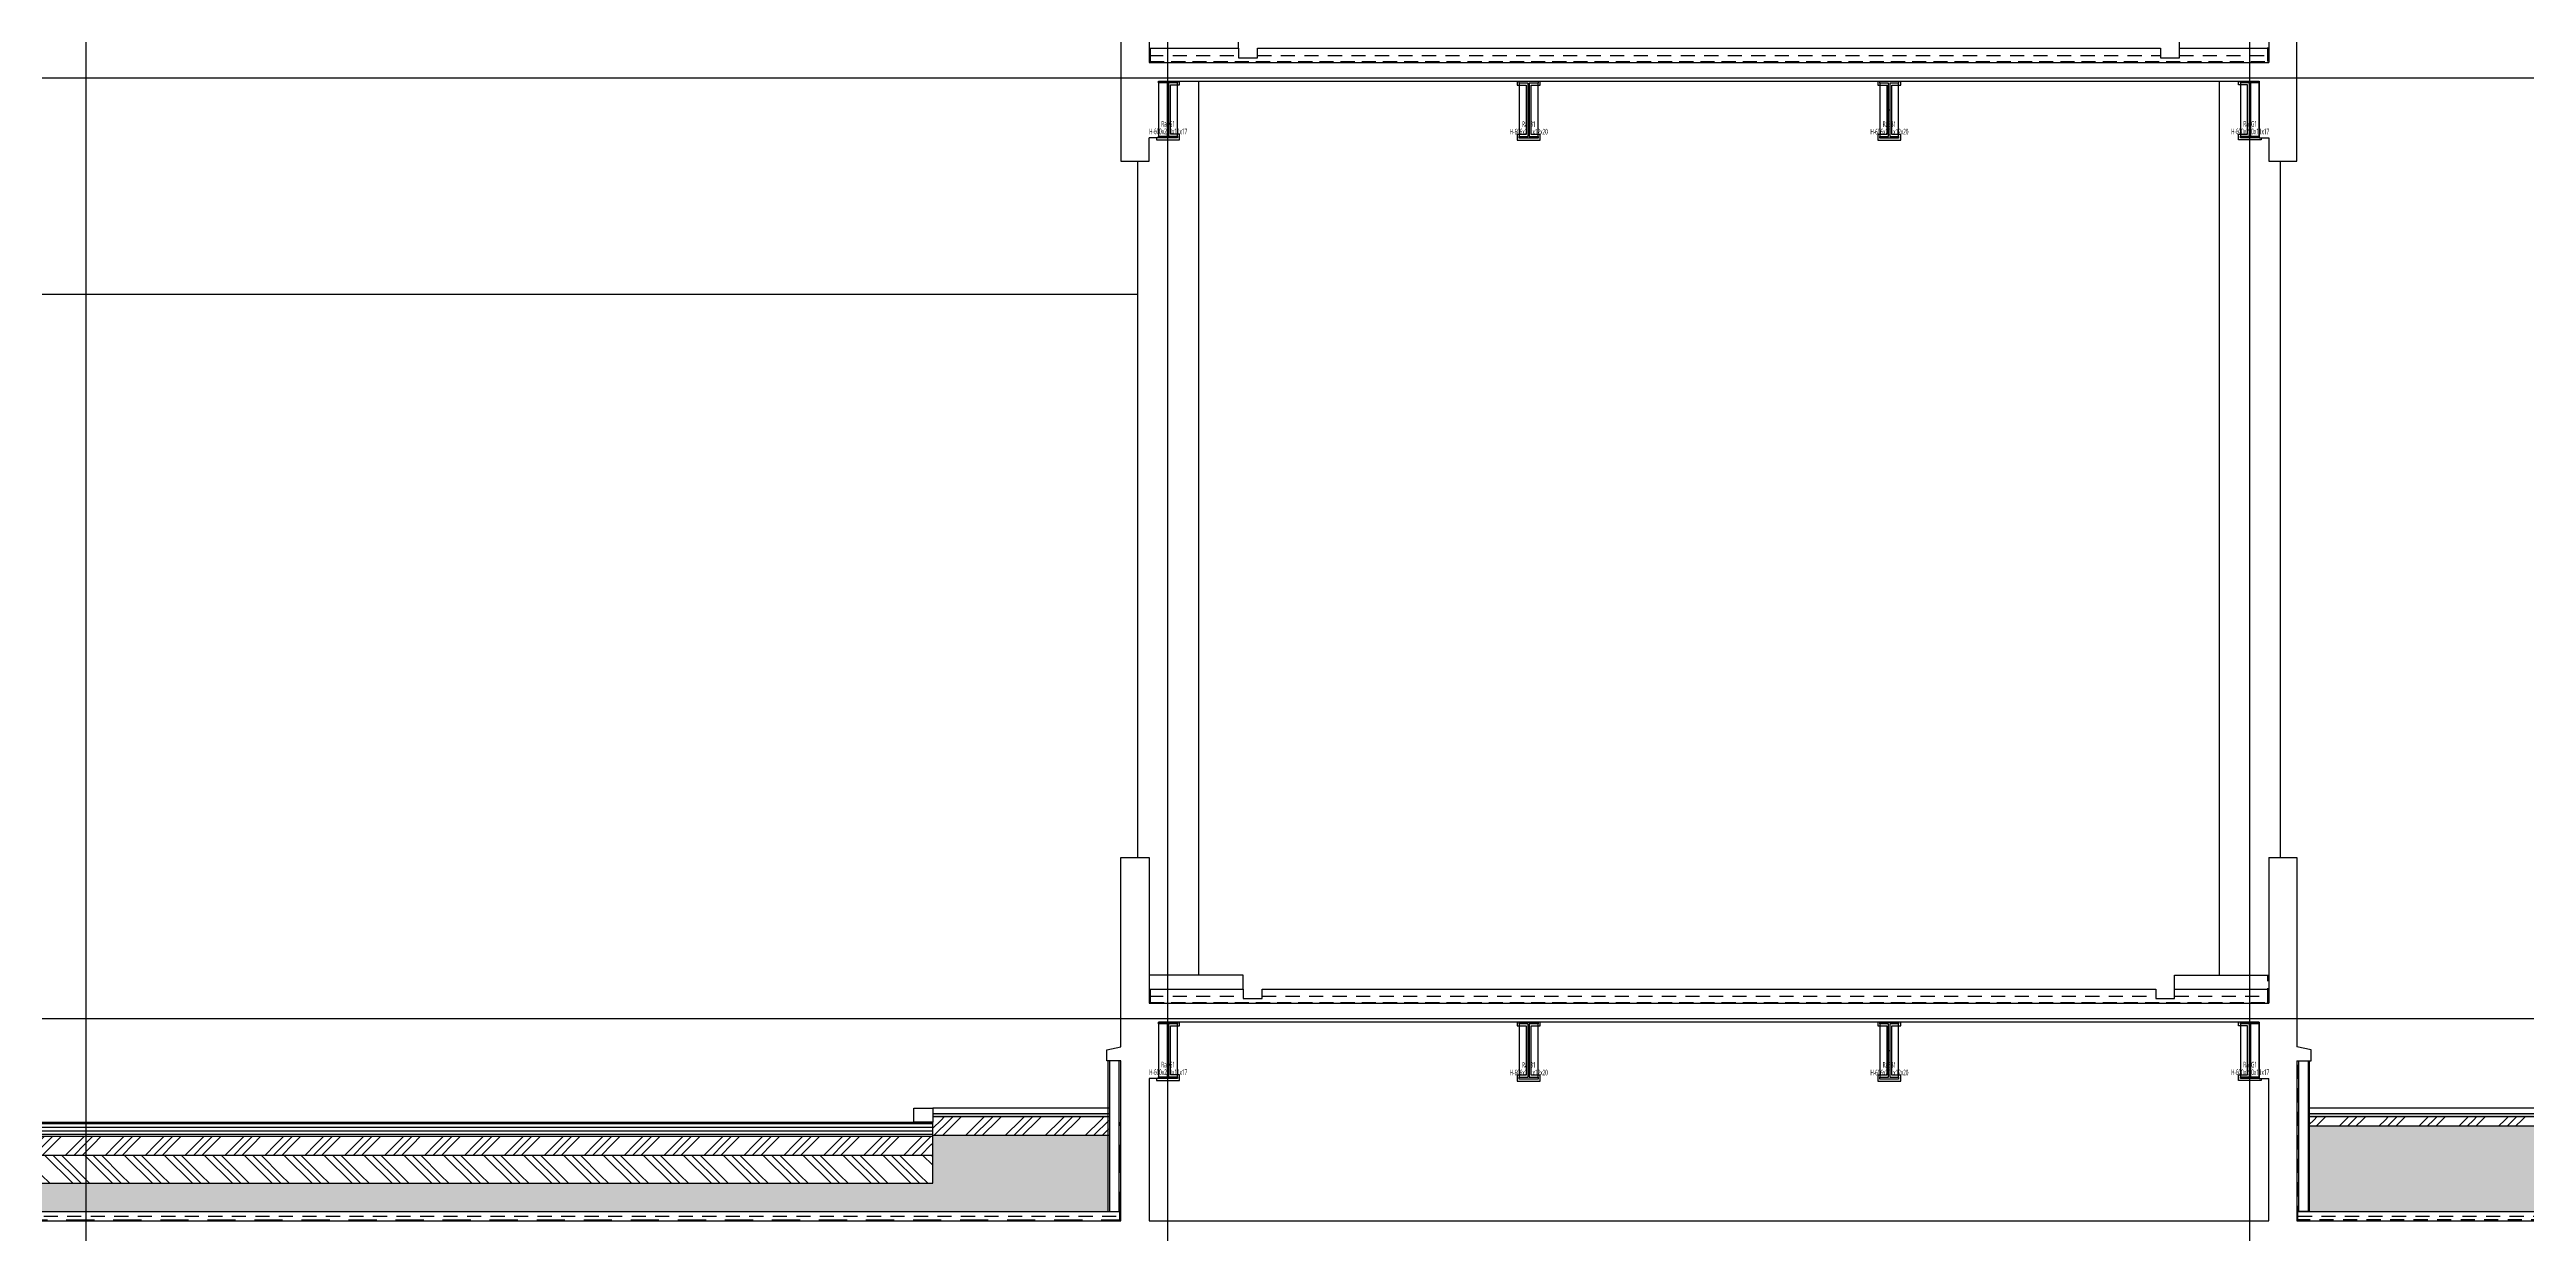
# Model space of a CAD drawing. Header units: millimetres. Extents: x 35054840 to 35483341, y -1288013 to -991013.
# Drawn here: x 35179638 to 35205965, y -1095042 to -1082459 of the extents above; entities that cross this region are included whole.
import ezdxf
from ezdxf.enums import TextEntityAlignment as Align

# ---------------------------------------------------------------- set-up
doc = ezdxf.new("R2010")
doc.units = ezdxf.units.MM
doc.header["$LTSCALE"] = 1000
doc.header["$MEASUREMENT"] = 0
doc.linetypes.add('DASHED', pattern=[0.75, 0.5, -0.25])
doc.linetypes.add('HID', pattern=[2.5, 1.5, -1])
doc.layers.get('0').update_dxf_attribs({"linetype": 'CONTINUOUS'})
doc.layers.get('Defpoints').update_dxf_attribs({"color": 161, "linetype": 'CONTINUOUS'})
for name, color, linetype in [('02-COL', 2, 'CONTINUOUS'), ('251', 251, 'CONTINUOUS'), ('cen', 1, 'CONTINUOUS'), ('con', 2, 'CONTINUOUS'), ('ELE-8', 8, 'CONTINUOUS'), ('ELE5', 254, 'CONTINUOUS'), ('ELE9', 9, 'CONTINUOUS'), ('FIN', 9, 'CONTINUOUS'), ('FIN(내화피복)', 8, 'CONTINUOUS'), ('FIN(아스콘)', 3, 'CONTINUOUS'), ('HAT-252', 252, 'CONTINUOUS'), ('LAND-2', 4, 'CONTINUOUS'), ('STEEL', 5, 'CONTINUOUS'), ('stl', 3, 'CONTINUOUS'), ('WALL', 3, 'CONTINUOUS'), ('wire-meshes', 1, 'CONTINUOUS')]:
    doc.layers.add(name, color=color, linetype=linetype)
doc.styles.add('TE', font='malgun_0.ttf')

# ---------------------------------------------------------------- blocks, each defined once
blk = doc.blocks.new('sdfdfgdfgdfg')
at = {"layer": 'cen', "ltscale": 0.1}
for p, q in [((34537939, -193275), (34537939, -106382)), ((34549439, -193275), (34549439, -106382)), ((34560939, -193275), (34560939, -106382))]:
    blk.add_line(p, q, dxfattribs=at)
at = {"layer": 'cen', "ltscale": 5}
for p, q in [((34490299, -156175), (34770828, -156175)), ((34490299, -166175), (34770828, -166175))]:
    blk.add_line(p, q, dxfattribs=at)
blk = doc.blocks.new('SKLDJGKFGHGHJJH')
at = {"layer": '02-COL', "ltscale": 0.1}
for points in [[(35611426, -1082796), (35611426, -1083396), (35611326, -1083396)], [(35623126, -1082796), (35623126, -1083396), (35623226, -1083396)], [(35611026, -1083646), (35611326, -1083646), (35611326, -1083396)], [(35623226, -1083396), (35623226, -1083646), (35623526, -1083646)]]:
    blk.add_lwpolyline(points, dxfattribs=at)
at = {"layer": 'con', "ltscale": 0.1}
for p, q in [((35611026, -1081046), (35611326, -1081046)), ((35611326, -1082596), (35623226, -1082596))]:
    blk.add_line(p, q, dxfattribs=at)
for points in [[(35611026, -1081046), (35611026, -1083646)], [(35611326, -1081046), (35611326, -1082596)], [(35623226, -1081046), (35623226, -1082596)], [(35623226, -1081046), (35623526, -1081046)], [(35623526, -1083646), (35623526, -1081046)], [(35611426, -1082796), (35623126, -1082796)]]:
    blk.add_lwpolyline(points, dxfattribs=at)
at = {"layer": 'ELE9', "linetype": 'DASHED', "ltscale": 0.3}
blk.add_lwpolyline([(35611336, -1082446), (35611336, -1082586), (35623216, -1082586), (35623216, -1082296)], dxfattribs=at)
at = {"layer": 'FIN'}
for p, q in [((35611326, -1082446), (35612276, -1082446)), ((35612476, -1082446), (35622076, -1082446)), ((35622276, -1082446), (35623226, -1082446))]:
    blk.add_line(p, q, dxfattribs=at)
for points in [[(35612276, -1082446), (35612276, -1082546), (35612476, -1082546), (35612476, -1082446)], [(35622076, -1082446), (35622076, -1082546), (35622276, -1082546), (35622276, -1082446)]]:
    blk.add_lwpolyline(points, dxfattribs=at)
at = {"layer": 'FIN(아스콘)'}
for p, q in [((35612276, -1082296), (35611326, -1082296)), ((35612276, -1082446), (35612276, -1082296)), ((35622276, -1082446), (35622276, -1082296)), ((35622276, -1082296), (35623226, -1082296))]:
    blk.add_line(p, q, dxfattribs=at)
at = {"layer": 'wire-meshes', "linetype": 'HID', "ltscale": 0.1}
for p, q in [((35611326, -1082521), (35612276, -1082521)), ((35612476, -1082521), (35622076, -1082521)), ((35622276, -1082521), (35623226, -1082521))]:
    blk.add_line(p, q, dxfattribs=at)
blk = doc.blocks.new('*U229')
at = {"layer": 'Defpoints'}
for p, q in [((-100.5, 283), (-100.5, -283)), ((100.5, -283), (100.5, 283)), ((-6, 0), (6, 0))]:
    blk.add_line(p, q, dxfattribs=at)
at = {"layer": 'STEEL', "color": 0, "linetype": 'ByBlock', "ltscale": 0.5}
for p, q in [((-6, 283), (-100.5, 283)), ((-6, -283), (-6, 283)), ((100.5, 283), (6, 283)), ((6, 283), (6, -283)), ((-100.5, -283), (-6, -283)), ((6, -283), (100.5, -283))]:
    blk.add_line(p, q, dxfattribs=at)
for points in [[(-100.5, 283), (-100.5, 303), (100.5, 303), (100.5, 283)], [(100.5, -283), (100.5, -303), (-100.5, -303), (-100.5, -283)]]:
    blk.add_lwpolyline(points, dxfattribs=at)
blk = doc.blocks.new('RaSB1')
at = {"layer": 'stl'}
blk.add_blockref('*U229', (0, -303), dxfattribs=at)
at = {"layer": 'Defpoints', "style": 'TE', "width": 0.5}
for s, p in [('H-606x201x12x20', (2, -536)), ('RaSB1', (2, -455))]:
    blk.add_text(s, height=60, dxfattribs=at).set_placement(p, align=Align.MIDDLE_CENTER)
blk = doc.blocks.new('*U46')
at = {"layer": 'Defpoints'}
for p, q in [((-100, 283), (-100, -283)), ((100, -283), (100, 283)), ((-5.5, 0), (5.5, 0))]:
    blk.add_line(p, q, dxfattribs=at)
at = {"layer": 'STEEL', "color": 0, "linetype": 'ByBlock', "ltscale": 0.5}
for p, q in [((-5.5, 283), (-100, 283)), ((-5.5, -283), (-5.5, 283)), ((100, 283), (5.5, 283)), ((5.5, 283), (5.5, -283)), ((-100, -283), (-5.5, -283)), ((5.5, -283), (100, -283))]:
    blk.add_line(p, q, dxfattribs=at)
for points in [[(-100, 283), (-100, 300), (100, 300), (100, 283)], [(100, -283), (100, -300), (-100, -300), (-100, -283)]]:
    blk.add_lwpolyline(points, dxfattribs=at)
blk = doc.blocks.new('RaSG1')
at = {"layer": 'stl'}
blk.add_blockref('*U46', (0, -300), dxfattribs=at)
at = {"layer": 'Defpoints', "style": 'TE', "width": 0.5}
for s, p in [('H-600x200x11x17', (2, -533)), ('RaSG1', (2, -452))]:
    blk.add_text(s, height=60, dxfattribs=at).set_placement(p, align=Align.MIDDLE_CENTER)
blk = doc.blocks.new('sdfsdfdfgdfg')
at = {"layer": '251', "ltscale": 10000}
h = blk.add_hatch(dxfattribs=at)
h.set_pattern_fill('DASH', color=256, scale=800)
h.set_pattern_definition([(0, (-446000, 856668.77), (100, 100), [100, -100])])
h.paths.add_polyline_path([(34757656, -237230), (34757656, -238140), (34760046, -238140), (34760046, -237230)])
h.paths.add_polyline_path([(34744896, -238140), (34744896, -237330), (34743026, -237330), (34743026, -237840), (34723026, -237840), (34723026, -237190), (34719826, -237190), (34719826, -237840), (34713426, -237840), (34713426, -237230), (34710291, -237230), (34710291, -238140)])
at = {"layer": 'HAT-252', "ltscale": 10000}
h = blk.add_hatch(dxfattribs=at)
h.set_pattern_fill('ANSI31', color=256, scale=300, angle=135)
h.paths.add_polyline_path([(34743026, -237340), (34723026, -237340), (34723026, -237190), (34743026, -237190)])
h = blk.add_hatch(dxfattribs=at)
h.set_pattern_fill('AR-CONC', color=256, scale=5)
h.set_pattern_definition([(50, (-8568194.388, -1437845.403), (35.86300913, -3.13760675), [3.75, -41.25]), (355, (-8568194.388, -1437845.403), (-6.93756668, 37.609606685), [3, -33]), (100.45144446, (-8568191.4, -1437845.664), (28.925442336, 34.471999548), [3.1870096, -35.0571056]), (46.1842, (-8568194.39, -1437835.403), (53.362066534, -8.27596404), [5.625, -61.875]), (96.63563549, (-8568189.94, -1437836.09), (46.733097284, 48.70593004), [4.7805171, -52.585688]), (351.18416399, (-8568194.39, -1437835.4), (46.73309725, 48.70593001), [4.5, -49.50000005]), (21, (-8568189.388, -1437837.903), (29.845352606, -20.130944533), [3.75, -41.25]), (326, (-8568189.388, -1437837.903), (12.165766596, 36.257502252), [3, -33]), (71.45144474, (-8568186.9, -1437839.58), (42.011118836, 16.12655764), [3.1870095, -35.0571056]), (37.5, (-8568194.388, -1437845.403), (0.607992766, 16.6446926916), [0, -32.6, 0, -33.5, 0, -33.125]), (7.5, (-8568194.388, -1437845.403), (13.153476872, 19.720585594), [0, -19.1, 0, -31.85, 0, -12.625]), (327.5, (-8568205.538, -1437845.403), (26.6911218086, -1.1277435867), [0, -12.5, 0, -39, 0, -51.75]), (317.5, (-8568210.538, -1437845.403), (29.159308467, 5.005249117), [0, -16.25, 0, -25.9, 0, -36.75])])
h.paths.add_polyline_path([(34744896, -237130), (34744896, -237100), (34743026, -237100), (34743026, -237130)])
at = {"layer": 'HAT-252', "ltscale": 100}
h = blk.add_hatch(dxfattribs=at)
h.set_pattern_fill('GOST_GROUND', color=256, scale=30)
h.set_pattern_definition([(45, (-416400, 856928.77), (424.2640687, -3e-14), [600]), (45, (-416310, 856928.77), (424.2640687, -3e-14), [600]), (45, (-416220, 856928.77), (424.2640687, -3e-14), [600])])
h.paths.add_polyline_path([(34744896, -237330), (34744896, -237130), (34743026, -237130), (34743026, -237330)])
at = {"layer": 'HAT-252', "ltscale": 10000}
h = blk.add_hatch(dxfattribs=at)
h.set_pattern_fill('AR-CONC', color=256, scale=5)
h.set_pattern_definition([(50, (-8553694.388, -1437845.403), (35.86300913, -3.13760675), [3.75, -41.25]), (355, (-8553694.388, -1437845.403), (-6.93756668, 37.609606685), [3, -33]), (100.45144446, (-8553691.4, -1437845.664), (28.925442336, 34.471999548), [3.1870096, -35.0571056]), (46.1842, (-8553694.39, -1437835.403), (53.362066534, -8.27596404), [5.625, -61.875]), (96.63563549, (-8553689.94, -1437836.09), (46.733097284, 48.70593004), [4.7805171, -52.585688]), (351.18416399, (-8553694.39, -1437835.4), (46.73309725, 48.70593001), [4.5, -49.50000005]), (21, (-8553689.388, -1437837.903), (29.845352606, -20.130944533), [3.75, -41.25]), (326, (-8553689.388, -1437837.903), (12.165766596, 36.257502252), [3, -33]), (71.45144474, (-8553686.9, -1437839.58), (42.011118836, 16.12655764), [3.1870095, -35.0571056]), (37.5, (-8553694.388, -1437845.403), (0.607992766, 16.6446926916), [0, -32.6, 0, -33.5, 0, -33.125]), (7.5, (-8553694.388, -1437845.403), (13.153476872, 19.720585594), [0, -19.1, 0, -31.85, 0, -12.625]), (327.5, (-8553705.538, -1437845.403), (26.6911218086, -1.1277435867), [0, -12.5, 0, -39, 0, -51.75]), (317.5, (-8553710.538, -1437845.403), (29.159308467, 5.005249117), [0, -16.25, 0, -25.9, 0, -36.75])])
h.paths.add_polyline_path([(34757656, -237100), (34757656, -237130), (34760046, -237130), (34760046, -237100)])
at = {"layer": 'HAT-252', "ltscale": 100}
h = blk.add_hatch(dxfattribs=at)
h.set_pattern_fill('GOST_GROUND', color=256, scale=30)
h.set_pattern_definition([(45, (-401900, 856928.77), (424.2640687, -3e-14), [600]), (45, (-401810, 856928.77), (424.2640687, -3e-14), [600]), (45, (-401720, 856928.77), (424.2640687, -3e-14), [600])])
h.paths.add_polyline_path([(34757656, -237130), (34757656, -237230), (34760046, -237230), (34760046, -237130)])
h = blk.add_hatch(dxfattribs=at)
h.set_pattern_fill('GOST_GROUND', color=256, scale=30)
h.set_pattern_definition([(45, (-436200, 856668.77), (424.2640687, -3e-14), [600]), (45, (-436110, 856668.77), (424.2640687, -3e-14), [600]), (45, (-436020, 856668.77), (424.2640687, -3e-14), [600])])
h.paths.add_polyline_path([(34723026, -237540), (34743026, -237540), (34743026, -237340), (34723026, -237340)])
h = blk.add_hatch(dxfattribs=at)
h.set_pattern_fill('GOST_GROUND', color=256, scale=30, angle=90)
h.set_pattern_definition([(135, (0, 0), (3e-14, 424.2640687), [600]), (135, (6e-15, 90), (3e-14, 424.2640687), [600]), (135, (1e-14, 180), (3e-14, 424.2640687), [600])])
h.paths.add_polyline_path([(34723026, -237840), (34743026, -237840), (34743026, -237540), (34723026, -237540)])
at = {"layer": '251', "ltscale": 0.5}
for p, q in [((34744896, -237040), (34743026, -237040)), ((34760046, -237040), (34757656, -237040))]:
    blk.add_line(p, q, dxfattribs=at)
for points in [[(34723026, -237190), (34743026, -237190)], [(34723026, -237190), (34723026, -237540), (34743026, -237540), (34743026, -237190)], [(34743026, -237100), (34744896, -237100)], [(34743026, -237130), (34744896, -237130)], [(34757656, -237100), (34760046, -237100)], [(34757656, -237130), (34760046, -237130)], [(34723026, -237340), (34743026, -237340)], [(34743026, -237330), (34744896, -237330)], [(34757656, -237230), (34760046, -237230)], [(34723026, -237540), (34723026, -237840), (34743026, -237840), (34743026, -237540)], [(34710291, -238140), (34745016, -238140)], [(34757536, -238140), (34760166, -238140)]]:
    blk.add_lwpolyline(points, dxfattribs=at)
at = {"layer": 'con', "ltscale": 0.1}
for p, q in [((34745026, -234377), (34745326, -234377)), ((34757526, -234377), (34757526, -236390)), ((34745326, -235927), (34757226, -235927)), ((34757126, -236127), (34745426, -236127)), ((34757526, -236540), (34757526, -238240))]:
    blk.add_line(p, q, dxfattribs=at)
at = {"layer": 'con', "ltscale": 1000}
blk.add_line((34757526, -238240), (34760176, -238240), dxfattribs=at)
for points in [[(34745026, -236390), (34745026, -234377)], [(34745426, -236127), (34745426, -236727), (34745326, -236727)], [(34757126, -236127), (34757126, -236727), (34757226, -236727)], [(34710326, -238240), (34745026, -238240), (34745026, -236540)], [(34745326, -236727), (34745326, -238240), (34757226, -238240), (34757226, -236727)]]:
    blk.add_lwpolyline(points, dxfattribs=at)
at = {"layer": 'con', "ltscale": 0.1}
for points in [[(34745326, -234377), (34745326, -235927)], [(34757226, -234377), (34757226, -235927)], [(34757226, -234377), (34757526, -234377)]]:
    blk.add_lwpolyline(points, dxfattribs=at)
at = {"layer": 'con'}
for points in [[(34745026, -236540), (34744876, -236540), (34744876, -236420), (34745026, -236390)], [(34757526, -236540), (34757676, -236540), (34757676, -236420), (34757526, -236390)]]:
    blk.add_lwpolyline(points, dxfattribs=at)
at = {"layer": 'ELE-8', "color": 253, "ltscale": 0.1}
blk.add_lwpolyline([(34723026, -228390), (34745201, -228390)], dxfattribs=at)
at = {"layer": 'ELE5', "ltscale": 1000}
for points in [[(34745851, -226127), (34745851, -235627)], [(34756701, -235627), (34756701, -226127)], [(34745201, -226977), (34745201, -234377)], [(34757351, -234377), (34757351, -226977)]]:
    blk.add_lwpolyline(points, dxfattribs=at)
at = {"layer": 'ELE9', "linetype": 'DASHED', "ltscale": 0.3}
blk.add_lwpolyline([(34745336, -235777), (34745336, -235917), (34757216, -235917), (34757216, -235627)], dxfattribs=at)
at = {"layer": 'FIN'}
for p, q in [((34745326, -235777), (34746326, -235777)), ((34746526, -235777), (34756026, -235777)), ((34756226, -235777), (34757226, -235777))]:
    blk.add_line(p, q, dxfattribs=at)
at = {"layer": 'FIN', "ltscale": 1000}
for p, q in [((34744886, -236540), (34744886, -238140)), ((34757656, -236540), (34757656, -238140))]:
    blk.add_line(p, q, dxfattribs=at)
at = {"layer": 'FIN'}
for points in [[(34746326, -235777), (34746326, -235877), (34746526, -235877), (34746526, -235777)], [(34756026, -235777), (34756026, -235877), (34756226, -235877), (34756226, -235777)]]:
    blk.add_lwpolyline(points, dxfattribs=at)
at = {"layer": 'FIN(아스콘)'}
for p, q in [((34746326, -235627), (34745326, -235627)), ((34746326, -235777), (34746326, -235627)), ((34756226, -235777), (34756226, -235627)), ((34756226, -235627), (34757226, -235627))]:
    blk.add_line(p, q, dxfattribs=at)
at = {"layer": 'HAT-252', "linetype": 'HID', "ltscale": 0.1}
blk.add_lwpolyline([(34760166, -236190), (34760166, -238230), (34757536, -238230), (34757536, -236540)], dxfattribs=at)
at = {"layer": 'HAT-252', "linetype": 'HID', "ltscale": 0.2}
blk.add_lwpolyline([(34710316, -238230), (34745016, -238230), (34745016, -237190)], dxfattribs=at)
at = {"layer": 'WALL'}
for points in [[(34745006, -238140), (34745006, -236540), (34744906, -236540), (34744906, -238140)], [(34757546, -238140), (34757546, -236540), (34757646, -236540), (34757646, -238140)]]:
    blk.add_lwpolyline(points, close=True, dxfattribs=at)
at = {"layer": 'wire-meshes', "linetype": 'HID', "ltscale": 0.1}
for p, q in [((34745326, -235852), (34746326, -235852)), ((34746526, -235852), (34756026, -235852)), ((34756226, -235852), (34757226, -235852))]:
    blk.add_line(p, q, dxfattribs=at)
for points in [[(34710326, -238190), (34745016, -238190)], [(34757536, -238190), (34760166, -238190)]]:
    blk.add_lwpolyline(points, dxfattribs=at)
at = {"ltscale": 0.1}
blk.add_blockref('SKLDJGKFGHGHJJH', (-866000, 856669), dxfattribs=at)
at = {"layer": '02-COL'}
for name, p in [('RaSG1', (34745526, -226127)), ('RaSB1', (34749359, -226127)), ('RaSB1', (34753192, -226127)), ('RaSG1', (34757026, -226127)), ('RaSG1', (34745526, -236127)), ('RaSB1', (34749359, -236127)), ('RaSB1', (34753192, -236127)), ('RaSG1', (34757026, -236127))]:
    blk.add_blockref(name, p, dxfattribs=at)

msp = doc.modelspace()

# ---------------------------------------------------------------- linework, layer by layer
at = {"layer": 'FIN(내화피복)', "ltscale": 10000}
for points in [[(35191404.8, -1083395.9), (35191404.8, -1083416.9), (35191646.8, -1083416.9), (35191646.8, -1083357.9), (35191552.3, -1083357.9), (35191552.3, -1082833.9), (35191646.8, -1082833.9), (35191646.8, -1082795.9)], [(35195237.6, -1082795.9), (35195237.6, -1082836.9), (35195332.1, -1082836.9), (35195332.1, -1083360.9), (35195237.6, -1083360.9), (35195237.6, -1083422.9), (35195480.6, -1083422.9), (35195480.6, -1083360.9), (35195386.1, -1083360.9), (35195386.1, -1082836.9), (35195480.6, -1082836.9), (35195480.6, -1082795.9)], [(35199071, -1082795.9), (35199071, -1082836.9), (35199165.5, -1082836.9), (35199165.5, -1083360.9), (35199071, -1083360.9), (35199071, -1083422.9), (35199314, -1083422.9), (35199314, -1083360.9), (35199219.5, -1083360.9), (35199219.5, -1082836.9), (35199314, -1082836.9), (35199314, -1082795.9)], [(35203146.8, -1083395.9), (35203146.8, -1083416.9), (35202904.8, -1083416.9), (35202904.8, -1083357.9), (35202999.3, -1083357.9), (35202999.3, -1082833.9), (35202904.8, -1082833.9), (35202904.8, -1082795.9)], [(35191404.8, -1093395.9), (35191404.8, -1093416.9), (35191646.8, -1093416.9), (35191646.8, -1093357.9), (35191552.3, -1093357.9), (35191552.3, -1092833.9), (35191646.8, -1092833.9), (35191646.8, -1092795.9)], [(35195237.6, -1092795.9), (35195237.6, -1092836.9), (35195332.1, -1092836.9), (35195332.1, -1093360.9), (35195237.6, -1093360.9), (35195237.6, -1093422.9), (35195480.6, -1093422.9), (35195480.6, -1093360.9), (35195386.1, -1093360.9), (35195386.1, -1092836.9), (35195480.6, -1092836.9), (35195480.6, -1092795.9)], [(35199071, -1092795.9), (35199071, -1092836.9), (35199165.5, -1092836.9), (35199165.5, -1093360.9), (35199071, -1093360.9), (35199071, -1093422.9), (35199314, -1093422.9), (35199314, -1093360.9), (35199219.5, -1093360.9), (35199219.5, -1092836.9), (35199314, -1092836.9), (35199314, -1092795.9)], [(35203146.8, -1093395.9), (35203146.8, -1093416.9), (35202904.8, -1093416.9), (35202904.8, -1093357.9), (35202999.3, -1093357.9), (35202999.3, -1092833.9), (35202904.8, -1092833.9), (35202904.8, -1092795.9)]]:
    msp.add_lwpolyline(points, dxfattribs=at)
at = {"layer": 'LAND-2', "ltscale": 0.1}
msp.add_lwpolyline([(35188825.8, -1093708.9), (35189025.8, -1093708.9), (35189025.8, -1093858.9), (35188825.8, -1093858.9)], close=True, dxfattribs=at)

# ---------------------------------------------------------------- block references
msp.add_blockref('sdfdfgdfgdfg', (642087, -926584.2))
at = {"layer": 'wire-meshes', "linetype": 'HID', "ltscale": 0.1}
msp.add_blockref('sdfsdfdfgdfg', (446000, -856668.8), dxfattribs=at)

doc.saveas('drawing.dxf')
